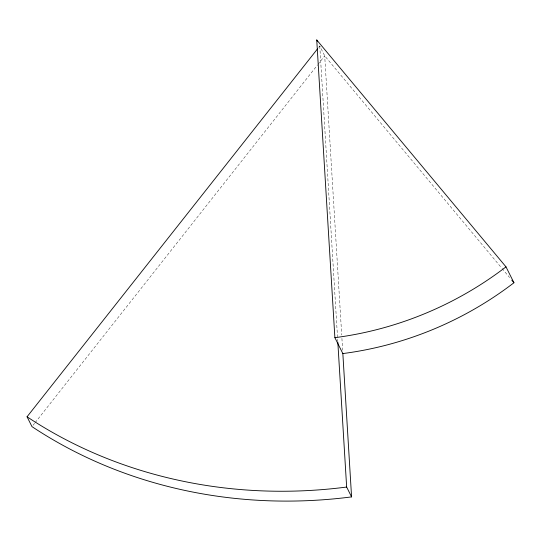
<?xml version="1.0" encoding="UTF-8"?>
<svg xmlns="http://www.w3.org/2000/svg" width="541" height="541" viewBox="0 0 541 541"><rect width="100%" height="100%" fill="white"/><g stroke="black" fill="none" stroke-linecap="round" stroke-linejoin="round"><path stroke-width="0.41" stroke-dasharray="2.71 2.03" d="M318.73 47.337L319.772 46.012L324.701 55.858L501.514 267.842M33.028 425.307L34.597 423.319M35.124 422.656L317.371 65.143M317.898 64.48L324.701 55.858L341.716 335.014M502.055 268.485L509.622 277.567M341.919 338.389L342.642 350.196M319.772 46.012L337.76 341.195"/><path stroke-width="0.81" d="M342.845 353.571A325.236 294.04 -26.6 0 0 513.95 282.747L505.991 266.855L316.742 39.96L334.886 337.672L342.845 353.571L351.576 496.895A481.815 435.6 -26.6 0 1 31.98 426.633L27.05 416.786L317.682 48.663M511.786 280.157L513.95 282.747M316.742 39.96L317.418 41.305M337.814 342.04L346.646 487.049L351.576 496.895M505.991 266.855A325.236 294.04 -26.6 0 1 334.886 337.672M346.646 487.049A481.815 435.6 -26.6 0 1 27.05 416.786"/></g></svg>
